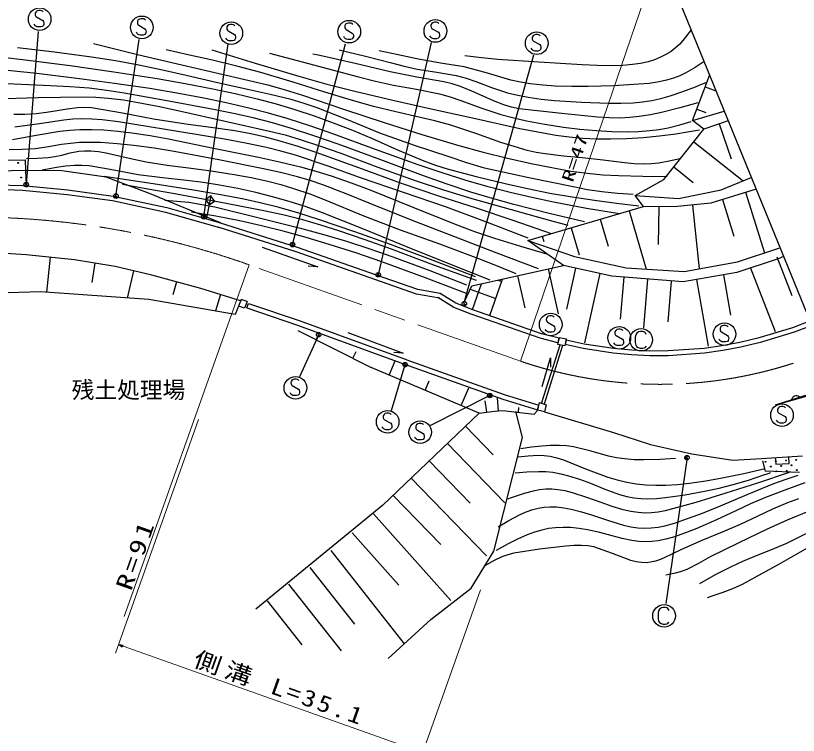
# Model space of a CAD drawing. Units: millimetres, scale not verified. Extents: x 40000 to 680000, y 20000 to 380000.
# Drawn here: x 380077 to 466125, y 240322 to 319484 of the extents above; entities that cross this region are included whole.
import ezdxf
from ezdxf.enums import TextEntityAlignment as Align

# ---------------------------------------------------------------- set-up
doc = ezdxf.new("R2010")
doc.units = ezdxf.units.MM
doc.header["$LTSCALE"] = 1000
doc.linetypes.add('CHAIN', pattern=[18.5, 12, -1.5, 3.5, -1.5])
for name, color, linetype, lineweight in [('M-BGD', 7, 'Continuous', 25), ('M-BGD-HTXT', 7, 'Continuous', 13), ('M-BMK', 2, 'CHAIN', 13), ('M-STR-STRC', 7, 'Continuous', 25)]:
    doc.layers.add(name, color=color, linetype=linetype, lineweight=lineweight)
doc.styles.add('ＭＳ ゴシック', font='')
doc.styles.get('ＭＳ ゴシック').set_extended_font_data('MS Gothic')

# ---------------------------------------------------------------- blocks, each defined once
blk = doc.blocks.new('BUHIN2')
at = {"color": 7, "linetype": 'Continuous', "lineweight": 25}
blk.add_lwpolyline([(-368, 721), (-497, 715), (-609, 663), (-715, 575), (-799, 453), (-883, 224), (-915, 29), (-854, -206), (-731, -378), (-513, -511), (62, -722), (326, -765), (504, -731), (690, -606), (814, -411), (896, -188), (941, -12), (920, 96), (874, 206), (805, 271)], dxfattribs=at)
blk.add_circle((0, 0), 1244, dxfattribs=at)
blk = doc.blocks.new('BUHIN3')
at = {"color": 7, "linetype": 'Continuous', "lineweight": 25}
blk.add_lwpolyline([(-624, 641), (-718, 602), (-791, 529), (-860, 415), (-926, 233), (-941, 65), (-901, -96), (-799, -220), (-667, -275), (-576, -301), (-442, -297), (-347, -239), (257, 265), (388, 297), (552, 290), (689, 227), (785, 145), (861, 24), (847, -177), (748, -447), (688, -558), (594, -650), (471, -712), (306, -745)], dxfattribs=at)
blk.add_circle((0, 0), 1244, dxfattribs=at)
blk = doc.blocks.new('BUHIN110')
at = {"color": 7, "linetype": 'Continuous', "lineweight": 25}
blk.add_lwpolyline([(-98, 150), (-118, 146), (-135, 134), (-153, 114), (-173, 81), (-182, 49), (-180, 16), (-165, -12), (-141, -28), (-125, -37), (-98, -41), (-77, -34), (61, 42), (88, 43), (120, 36), (144, 18), (160, -2), (170, -28), (159, -67), (130, -116), (114, -136), (92, -150), (65, -158), (32, -158)], dxfattribs=at)
blk.add_circle((0, 0), 249, dxfattribs=at)
blk = doc.blocks.new('BUHIN19')
at = {"color": 7, "linetype": 'Continuous', "lineweight": 25}
blk.add_lwpolyline([(-45, 156), (-70, 159), (-94, 153), (-118, 140), (-140, 119), (-165, 78), (-178, 41), (-176, -8), (-158, -46), (-120, -81), (-16, -144), (35, -163), (71, -163), (112, -145), (144, -112), (169, -71), (184, -38), (184, -17), (179, 7), (168, 22)], dxfattribs=at)
blk.add_circle((0, 0), 249, dxfattribs=at)

msp = doc.modelspace()

# ---------------------------------------------------------------- linework, layer by layer
at = {"layer": 'M-BGD'}
for p, q in [((452651, 322093), (468508, 283126)), ((454503, 307939), (456346, 312914)), ((456346, 312914), (456381, 312925)), ((455885, 311671), (457071, 311231)), ((454503, 307939), (457983, 308990)), ((454964, 309183), (455949, 308818)), ((455742, 307009), (454503, 307939)), ((458414, 307931), (455742, 307009)), ((457420, 307588), (458752, 303727)), ((451325, 301452), (455742, 307009)), ((454638, 305620), (460048, 301320)), ((375611, 303546), (381123, 303643)), ((381123, 303643), (381144, 302443)), ((381144, 302443), (375677, 302347)), ((381144, 302443), (381239, 300901)), ((385145, 302423), (381144, 302443)), ((390046, 301706), (385145, 302423)), ((452429, 302841), (454572, 301138)), ((394806, 299922), (390046, 301706)), ((448196, 299694), (451325, 301452)), ((457646, 300338), (460953, 301690)), ((375759, 300477), (380813, 300292)), ((375764, 300977), (380846, 300791)), ((380846, 300791), (385805, 300321)), ((385805, 300321), (390806, 299645)), ((452961, 299386), (457646, 300338)), ((461473, 300414), (456507, 298860)), ((380813, 300292), (385758, 299823)), ((385738, 299826), (390719, 299152)), ((390806, 299645), (396700, 298366)), ((402615, 296677), (394806, 299922)), ((449097, 298489), (448196, 299694)), ((448196, 299694), (452961, 299386)), ((460325, 300054), (462407, 293397)), ((390719, 299152), (396594, 297878)), ((456507, 298860), (452460, 298441)), ((454484, 298651), (455208, 291649)), ((457780, 299258), (459037, 295239)), ((396562, 297886), (402478, 296196)), ((396700, 298366), (402615, 296677)), ((436380, 294751), (449097, 298489)), ((447508, 298022), (449392, 291610)), ((452460, 298441), (449097, 298489)), ((450779, 298465), (450720, 294305)), ((444329, 297087), (445202, 294115)), ((410907, 293498), (402338, 296211)), ((411071, 293992), (402495, 296707)), ((441149, 296153), (442023, 293181)), ((437970, 295218), (438145, 294624)), ((440296, 292000), (436380, 294751)), ((436380, 294751), (441501, 293010)), ((407171, 294011), (413286, 291855)), ((420313, 290204), (410907, 293498)), ((420485, 290695), (411071, 293992)), ((459452, 292419), (464100, 293958)), ((381222, 293186), (378420, 293373)), ((386555, 292622), (381222, 293186)), ((383889, 292904), (383483, 289068)), ((391017, 291903), (386555, 292622)), ((441501, 293010), (447184, 291744)), ((463905, 292739), (459368, 291231)), ((463759, 292943), (465416, 288693)), ((464489, 293002), (463905, 292739)), ((388786, 292262), (388443, 290139)), ((395066, 290943), (391017, 291903)), ((413286, 291855), (412248, 291916)), ((430233, 289764), (440296, 292000)), ((445620, 290824), (440296, 292000)), ((441627, 291706), (440629, 287185)), ((447184, 291744), (453584, 291355)), ((453584, 291355), (459452, 292419)), ((460831, 291802), (463586, 284736)), ((393041, 291423), (392330, 288423)), ((400441, 289478), (395066, 290943)), ((435264, 290882), (436046, 287363)), ((438619, 291627), (439720, 286670)), ((444289, 291118), (442610, 283511)), ((459368, 291231), (453450, 290189)), ((457888, 290970), (458667, 286550)), ((397753, 290211), (397366, 288789)), ((424162, 288851), (420313, 290204)), ((424295, 289356), (420485, 290695)), ((430305, 287152), (431293, 290000)), ((432209, 286486), (433586, 290509)), ((433126, 290407), (433455, 290287)), ((453450, 290189), (445620, 290824)), ((446925, 290718), (446551, 286108)), ((449535, 290507), (449101, 285155)), ((452145, 290295), (451782, 285816)), ((454930, 290449), (456219, 283131)), ((404784, 288115), (400441, 289478)), ((426759, 288919), (424295, 289356)), ((429408, 288043), (430233, 289764)), ((430056, 289395), (432856, 288377)), ((382813, 289117), (375091, 288841)), ((394720, 288249), (382813, 289117)), ((402612, 288797), (402048, 286999)), ((426668, 288406), (424162, 288851)), ((428245, 287391), (426486, 288476)), ((428477, 287859), (426759, 288919)), ((404216, 286629), (394720, 288249)), ((404579, 287520), (404216, 286629)), ((404873, 288246), (404579, 287520)), ((405240, 287325), (404579, 287520)), ((405534, 288052), (404873, 288246)), ((405534, 288052), (405240, 287325)), ((405509, 287335), (405676, 287827)), ((405676, 287827), (411233, 285943)), ((430350, 287136), (428477, 287859)), ((405509, 287335), (411060, 285452)), ((430162, 286651), (428245, 287391)), ((437741, 283999), (430162, 286651)), ((437893, 284497), (430350, 287136)), ((411233, 285943), (422995, 281649)), ((467337, 285862), (465495, 285164)), ((411060, 285452), (422817, 281161)), ((411095, 284863), (419152, 280793)), ((465495, 285164), (461660, 283997)), ((467521, 285376), (465664, 284671)), ((413109, 283846), (413475, 284571)), ((416613, 284620), (422681, 282363)), ((439685, 283491), (437741, 283999)), ((439816, 283994), (437893, 284497)), ((439683, 283313), (439838, 284081)), ((439816, 283994), (439685, 283491)), ((439838, 284081), (440611, 283925)), ((461660, 283997), (459696, 283533)), ((465664, 284671), (461811, 283500)), ((437899, 276841), (439926, 283280)), ((440212, 283190), (438185, 276751)), ((440455, 283156), (439683, 283313)), ((440611, 283925), (440455, 283156)), ((440603, 283806), (440491, 283299)), ((442485, 282855), (440491, 283299)), ((442581, 283367), (440603, 283806)), ((445811, 282866), (442581, 283367)), ((457731, 283182), (455769, 282888)), ((459696, 283533), (457731, 283182)), ((461780, 283491), (459801, 283023)), ((417138, 281811), (417502, 282532)), ((422681, 282363), (421643, 282442)), ((445749, 282349), (442485, 282855)), ((447768, 282177), (445749, 282349)), ((447812, 282695), (445811, 282866)), ((449801, 282588), (447812, 282695)), ((451796, 282599), (449801, 282588)), ((455769, 282888), (451796, 282599)), ((455826, 282370), (451816, 282079)), ((457808, 282667), (455826, 282370)), ((459801, 283023), (457822, 282670)), ((421131, 279952), (421803, 281531)), ((422991, 281651), (433788, 277810)), ((437954, 278709), (438865, 281853)), ((438865, 281853), (438863, 280813)), ((449788, 282068), (447784, 282176)), ((451816, 282079), (449788, 282068)), ((431024, 275743), (419152, 280793)), ((422817, 281161), (433625, 277316)), ((425088, 278268), (425542, 279334)), ((429046, 276585), (429884, 278555)), ((468532, 278234), (463593, 276655)), ((468666, 278053), (463593, 276655)), ((431868, 275861), (431694, 277103)), ((433166, 276015), (433051, 277442)), ((433625, 277316), (437457, 276141)), ((433788, 277810), (437609, 276639)), ((435343, 275847), (435405, 276368)), ((437457, 276141), (437609, 276639)), ((437467, 276102), (437669, 276926)), ((437669, 276926), (438416, 276666)), ((438416, 276666), (438223, 275893)), ((431024, 275743), (420458, 265640)), ((431024, 275743), (432711, 275979)), ((432711, 275979), (433621, 276052)), ((433621, 276052), (437066, 275642)), ((435809, 273097), (435053, 275961)), ((437066, 275642), (437467, 276102)), ((438223, 275893), (437467, 276102)), ((438223, 275893), (445793, 273628)), ((429499, 274363), (432583, 271180)), ((432647, 260593), (435809, 273097)), ((445793, 273628), (449872, 272300)), ((427521, 272446), (433854, 265909)), ((449872, 272300), (454425, 271288)), ((454425, 271288), (458939, 270577)), ((462085, 270783), (466578, 271075)), ((425542, 270530), (430058, 265868)), ((458939, 270577), (462085, 270783)), ((462167, 270530), (462478, 269383)), ((466260, 269245), (462478, 269383)), ((423564, 268613), (431838, 260072)), ((421585, 266696), (426807, 261306)), ((420458, 265640), (406499, 254194)), ((419421, 264693), (427906, 255156)), ((417072, 262604), (422192, 256848)), ((414732, 260640), (422805, 250402)), ((430149, 256529), (432647, 260593)), ((412401, 258802), (417336, 252543)), ((410070, 256963), (415873, 249604)), ((425718, 253080), (430149, 256529)), ((407739, 255125), (411551, 250290)), ((421026, 248786), (425718, 253080))]:
    msp.add_line(p, q, dxfattribs=at)
for points in [[(454355, 317906), (453734, 317105), (453080, 316358), (452620, 315927), (452127, 315548), (451571, 315199), (450983, 314902), (450311, 314635), (449600, 314417), (448762, 314229), (447895, 314098), (446815, 314002), (445698, 313965), (444024, 313992), (442346, 314080), (437613, 314352), (433096, 314670), (431286, 314862), (429458, 315073)], [(447978, 299806), (446251, 299919), (444533, 300092), (442955, 300336), (441384, 300640), (436493, 301661), (431615, 302724), (429671, 303304), (427744, 303942), (423920, 305215), (420112, 306547), (416680, 307983), (413232, 309360), (411803, 309830), (410355, 310244), (408056, 310809), (405737, 311318), (402273, 312080), (398821, 312901), (396233, 313499), (393632, 314039), (391037, 314504), (388421, 314912), (384357, 315455), (380276, 315942)], [(388626, 316406), (393468, 315216), (398331, 314057), (403074, 312987), (407811, 311857), (409707, 311334), (411597, 310750), (416135, 309189), (420686, 307687), (424726, 306408), (428784, 305187), (431466, 304468), (434166, 303807), (436762, 303221), (439379, 302693), (441132, 302394), (442902, 302155), (444620, 301991), (446345, 301887), (449024, 301811), (451718, 301789)], [(376171, 315228), (381124, 314638), (386082, 313988), (390863, 313305), (395634, 312563), (398707, 312031), (401770, 311440), (404203, 310914), (406632, 310327), (408706, 309767), (410763, 309149), (412883, 308457), (414983, 307708), (417101, 306888), (419207, 306008), (422075, 304724), (424960, 303498), (426224, 303037), (427518, 302630), (430700, 301796), (433908, 301019), (436342, 300464), (438796, 299967), (441246, 299547), (443717, 299185), (446147, 298868), (448579, 298569)], [(453088, 303743), (451938, 303467), (450774, 303250), (449967, 303168), (449156, 303145), (448083, 303189), (446996, 303294), (444683, 303601), (442367, 303848), (440320, 304029), (438295, 304268), (437308, 304435), (436320, 304664), (434873, 305075), (433430, 305547), (430681, 306525), (427904, 307448), (426157, 307918), (424384, 308333), (421885, 308889), (419402, 309504), (416740, 310261), (414083, 311078), (410573, 312183), (407046, 313230), (404388, 313933), (401715, 314577), (399178, 315152), (396627, 315711)], [(401655, 315727), (406424, 314248), (411217, 312820), (414287, 311964), (417382, 311163), (421551, 310173), (425747, 309239), (430626, 308171), (435518, 307085), (437480, 306690), (439449, 306355), (440933, 306158), (442424, 306021), (443971, 305948), (445521, 305934), (447281, 305984), (449047, 306093), (450856, 306265), (452668, 306499), (453951, 306696), (455243, 306908)], [(407992, 315363), (412806, 314063), (417636, 312782), (419628, 312273), (421634, 311823), (424156, 311388), (426659, 310894), (427847, 310559), (429020, 310166), (431217, 309356), (433432, 308602), (434829, 308229), (436242, 307914), (438269, 307540), (440316, 307224), (442120, 307003), (443942, 306840), (445611, 306748), (447297, 306716), (448542, 306744), (449780, 306833), (450811, 306963), (451831, 307153), (453091, 307465), (454353, 307825)], [(455065, 309906), (453079, 309337), (451079, 308827), (449856, 308572), (448621, 308376), (447588, 308269), (446552, 308223), (445315, 308241), (444062, 308320), (439743, 308749), (435436, 309238), (434596, 309427), (433760, 309677), (432608, 310126), (431463, 310637), (430237, 311190), (428992, 311685), (428080, 311970), (427141, 312198), (424191, 312720), (421253, 313300), (417395, 314223), (413528, 315085), (413137, 315167), (412746, 315248)], [(415646, 315712), (418522, 315033), (421385, 314295), (422786, 313922), (424209, 313606), (426366, 313282), (428515, 312897), (429599, 312593), (430668, 312229), (432398, 311590), (434154, 311005), (435272, 310730), (436415, 310512), (437846, 310309), (439302, 310164), (442292, 309975), (445291, 309846), (446627, 309840), (447953, 309893), (448980, 309989), (450007, 310146), (451021, 310370), (452034, 310655), (453426, 311127), (454816, 311662), (455397, 311897), (455986, 312137)], [(455766, 314437), (454770, 313784), (453742, 313182), (453082, 312863), (452401, 312599), (451622, 312370), (450814, 312196), (449719, 312035), (448597, 311932), (445790, 311778), (443018, 311686), (441214, 311684), (439396, 311743), (438024, 311834), (436653, 311984), (435579, 312158), (434517, 312390), (431956, 313147), (429383, 313844), (426779, 314251), (424182, 314718), (422119, 315162), (420053, 315596)], [(446462, 297680), (442835, 298289), (439219, 298958), (436822, 299465), (434428, 300032), (432009, 300668), (429597, 301365), (426966, 302195), (424344, 303085), (419649, 304778), (414953, 306494), (412516, 307334), (410052, 308121), (407885, 308750), (405701, 309321), (403238, 309899), (400761, 310418), (397797, 310971), (394822, 311465), (390957, 312038), (387090, 312550), (382405, 313105), (377705, 313600)], [(442630, 296821), (438742, 297734), (434862, 298707), (432483, 299362), (430122, 300074), (427516, 300939), (424918, 301865), (420241, 303614), (415545, 305347), (412983, 306235), (410404, 307065), (408305, 307682), (406182, 308244), (404022, 308739), (401837, 309178), (396925, 310074), (392002, 310969), (390088, 311265), (388157, 311503), (386036, 311668), (383909, 311773), (380689, 311894), (377471, 312074)], [(377655, 310334), (382560, 310484), (387455, 310572), (388877, 310519), (390295, 310406), (391926, 310206), (393551, 309945), (395889, 309490), (398222, 308974), (403111, 307869), (407997, 306795), (409689, 306365), (411366, 305878), (413594, 305146), (415815, 304353), (419901, 302826), (424005, 301355), (426987, 300379), (429987, 299460), (434559, 298146), (439149, 296891), (439960, 296672), (440780, 296450)], [(438969, 295482), (434879, 296927), (430760, 298318), (426618, 299645), (422487, 301031), (417802, 302740), (413099, 304448), (411140, 305098), (409165, 305690), (407561, 306112), (405944, 306476), (404156, 306797), (402355, 307060), (398780, 307548), (395222, 308094), (391822, 308743), (388409, 309331), (387638, 309368), (386867, 309345), (385750, 309215), (384623, 309022), (383475, 308827), (382323, 308692), (381098, 308622), (379870, 308613)], [(436436, 294993), (431943, 296730), (427430, 298409), (422723, 300049), (417994, 301662), (414420, 302928), (410828, 304136), (409241, 304584), (407639, 304973), (405341, 305464), (403034, 305896), (398119, 306707), (393164, 307507), (391382, 307795), (389600, 308022), (388466, 308110), (387334, 308138), (386352, 308102), (385373, 308005), (382684, 307583), (379986, 307222)], [(379729, 305872), (382321, 306352), (384922, 306771), (386018, 306892), (387125, 306954), (388442, 306965), (389770, 306916), (391308, 306793), (392847, 306609), (394864, 306295), (396890, 305918), (401839, 304897), (406766, 303920), (409081, 303418), (411377, 302860), (413076, 302391), (414769, 301862), (416946, 301098), (419113, 300274), (423740, 298401), (428384, 296546), (430530, 295753), (432704, 295013), (435566, 294121), (438451, 293268)], [(437558, 291618), (432905, 293411), (428243, 295204), (423590, 297002), (418943, 298855), (416415, 299886), (413858, 300862), (412471, 301335), (411057, 301754), (409201, 302225), (407318, 302642), (402412, 303614), (397493, 304539), (395293, 304897), (393084, 305196), (391244, 305385), (389395, 305515), (388235, 305549), (387079, 305524), (386096, 305438), (385119, 305293), (383671, 305041), (382218, 304849), (380794, 304766), (379354, 304742)], [(381254, 303788), (382449, 303803), (383635, 303877), (384386, 303985), (385139, 304153), (386081, 304398), (387033, 304583), (387688, 304632), (388346, 304620), (389185, 304534), (390038, 304385), (392236, 303868), (394429, 303414), (396743, 303044), (399062, 302733), (401586, 302407), (404112, 302019), (405963, 301682), (407799, 301286), (409217, 300917), (410627, 300487), (412418, 299867), (414192, 299189), (418253, 297519), (422333, 295907), (426659, 294375), (430960, 292788), (433020, 291964), (435074, 291122)], [(432256, 290376), (427624, 292227), (422988, 294098), (418416, 295975), (413825, 297796), (412000, 298448), (410146, 299046), (408330, 299565), (406496, 300025), (404501, 300461), (402494, 300839), (400705, 301128), (398902, 301358), (396232, 301643), (393564, 301988), (390866, 302504), (388162, 302959), (387352, 303013), (386533, 303006), (385554, 302924), (384565, 302779), (383783, 302637), (382991, 302481)], [(430634, 290759), (425985, 292554), (421305, 294299), (417353, 295708), (413377, 297062), (411222, 297746), (409052, 298372), (407114, 298861), (405161, 299292), (402410, 299820), (399640, 300290), (394735, 301047), (389811, 301777)], [(430747, 290334), (426067, 292052), (421379, 293791), (418512, 294838), (415618, 295830), (413645, 296448), (411655, 297008), (409434, 297558), (407188, 298052), (402285, 299004), (397366, 299904), (394602, 300403), (391828, 300901)], [(401547, 299660), (400981, 299274), (401355, 298679), (401926, 299090), (401547, 299660), (401068, 297207)], [(429686, 289839), (425641, 291408), (421571, 292923), (419041, 293804), (416495, 294627), (414092, 295334), (411672, 295983), (406833, 297204), (401972, 298407), (400562, 298690), (399134, 298915), (397805, 299057), (396460, 299156)], [(429635, 288931), (425007, 290687), (420349, 292391), (417458, 293388), (414548, 294329), (412028, 295082), (409491, 295778), (407123, 296367), (404733, 296900), (402083, 297416), (399424, 297885)], [(465409, 277143), (465417, 277265), (465449, 277375), (465510, 277507), (465600, 277594), (465704, 277659), (465853, 277701), (465976, 277699), (466098, 277671), (466221, 277591), (466305, 277513), (466373, 277413)], [(452619, 270780), (450882, 270666), (449142, 270613), (448083, 270636), (447031, 270719), (446145, 270848), (445266, 271035), (443330, 271578), (441391, 272060), (440628, 272169), (439849, 272219), (438885, 272210), (437916, 272140), (436771, 272005), (435623, 271841)], [(435338, 270944), (436425, 271063), (437512, 271122), (438171, 271100), (438832, 271017), (439569, 270853), (440308, 270627), (442724, 269641), (445172, 268707), (446218, 268410), (447274, 268173), (448308, 268001), (449359, 267888), (450445, 267837), (451544, 267845), (452853, 267922), (454171, 268061), (455967, 268323), (457750, 268643), (460118, 269134), (462486, 269666)], [(463583, 270880), (463632, 270132), (465129, 270229), (465080, 270977)], [(434975, 269183), (436270, 269302), (437567, 269360), (438358, 269338), (439144, 269257), (440010, 269098), (440869, 268878), (442065, 268492), (443260, 268043), (444864, 267403), (446472, 266826), (447257, 266609), (448051, 266451), (448796, 266364), (449550, 266337), (450531, 266375), (451516, 266473), (453682, 266795), (455825, 267174), (457404, 267506), (458966, 267896), (460655, 268401), (462341, 268968), (462710, 269096), (463088, 269228)], [(433138, 263249), (434293, 263938), (435469, 264568), (436188, 264891), (436917, 265153), (437536, 265315), (438166, 265417), (438835, 265459), (439522, 265442), (440336, 265354), (441165, 265203), (442275, 264924), (443379, 264585), (445149, 263982), (446905, 263447), (447694, 263271), (448495, 263154), (449213, 263114), (449946, 263134), (450701, 263226), (451465, 263380), (452510, 263670), (453554, 264023), (455580, 264779), (457569, 265584), (460491, 266830), (463445, 268023), (464771, 268497), (466113, 268957)], [(465111, 269226), (461635, 268054), (458155, 266945), (454857, 265951), (451494, 265000), (450728, 264861), (449963, 264782), (449240, 264772), (448520, 264822), (447694, 264948), (446870, 265135), (445660, 265494), (444440, 265920), (442877, 266490), (441297, 267002), (440497, 267201), (439687, 267341), (439024, 267398), (438363, 267394), (437664, 267321), (436956, 267186), (435969, 266918), (434983, 266587), (434568, 266437), (434152, 266284)], [(466839, 268081), (464641, 267300), (462497, 266475), (460861, 265783), (459244, 265034), (457119, 264035), (454957, 263084), (453703, 262581), (452412, 262129), (451573, 261895), (450730, 261722), (450022, 261634), (449306, 261607), (448574, 261641), (447836, 261736), (446750, 261963), (445651, 262254), (444309, 262625), (442947, 262939), (442022, 263086), (441094, 263172), (440260, 263193), (439423, 263153), (438666, 263058), (437923, 262904), (437109, 262668), (436310, 262372), (435258, 261904), (434211, 261371), (433558, 261017), (432905, 260656)], [(466140, 266348), (464941, 265902), (463283, 265201), (461656, 264448), (459720, 263527), (457747, 262655), (455520, 261753), (453280, 260780), (452140, 260198), (450987, 259677), (450427, 259489), (449865, 259363), (449386, 259316), (448897, 259329), (448312, 259416), (447724, 259564), (445696, 260333), (443630, 261050), (442971, 261161), (442299, 261214), (441425, 261209), (440546, 261143), (437685, 260789), (434851, 260378), (434184, 260196), (433527, 259954), (432685, 259546), (431853, 259075), (431766, 259024), (431678, 258973)], [(475938, 263362), (474920, 264097), (473891, 264766), (473259, 265112), (472616, 265395), (472079, 265570), (471532, 265686), (470964, 265739), (470387, 265731), (469705, 265655), (469016, 265517), (468116, 265262), (467217, 264943), (464912, 263979), (462710, 262993), (459576, 261505), (456428, 259943), (455164, 259235), (453869, 258579), (453249, 258338), (452611, 258154), (452086, 258039), (451546, 257937)], [(455309, 257036), (457027, 257999), (458771, 258907), (460040, 259489), (461345, 260022), (463115, 260714), (464859, 261460), (466692, 262390), (468562, 263271), (469271, 263525), (470015, 263727), (470620, 263835), (471239, 263884), (471740, 263868), (472227, 263792), (472686, 263655), (473127, 263459), (473775, 263078), (474413, 262632), (474497, 262571), (474580, 262510)], [(473031, 261522), (472155, 261815), (471284, 262044), (470770, 262123), (470251, 262141), (469776, 262092), (469306, 261982), (468722, 261773), (468135, 261498), (464020, 259157), (459949, 256909), (458898, 256447), (457814, 256037), (456954, 255740), (456089, 255454)]]:
    msp.add_lwpolyline(points, dxfattribs=at)
for centre in [(380363, 303284), (380682, 301685), (462510, 270410), (463639, 270483), (464768, 270556), (465897, 270629), (463111, 269882), (464240, 269955), (464842, 269427), (465369, 270028), (465971, 269500)]:
    msp.add_circle(centre, 49.8, dxfattribs=at)
msp.add_arc((463713, 269354), 49.8, 293.89766, 239.34613, dxfattribs=at)
at = {"layer": 'M-BGD-HTXT'}
for p, q in [((450905, 326383), (435584, 281473)), ((392008, 253393), (405754, 292074)), ((400182, 275073), (391041, 249368)), ((424475, 237477), (431177, 256322)), ((391376, 250310), (424810, 238419))]:
    msp.add_line(p, q, dxfattribs=at)
for points in [[(391376, 250310), (391805, 250025), (391889, 250260)], [(391472, 250276), (391847, 250235), (391788, 250071)], [(391519, 250259), (391823, 250224), (391777, 250094)], [(391568, 250242), (391799, 250213), (391765, 250118)], [(391615, 250225), (391775, 250201), (391754, 250142)]]:
    msp.add_lwpolyline(points, close=True, dxfattribs=at)
for points in [[(391424, 250293), (391871, 250247), (391799, 250047), (391425, 250292)], [(391747, 250178), (391663, 250208), (391751, 250190), (391742, 250166), (391663, 250208)]]:
    msp.add_lwpolyline(points, dxfattribs=at)
at = {"layer": 'M-BMK'}
msp.add_line((435584, 281473), (405754, 292074), dxfattribs=at)
for centre, radius, start, end in [((375276, 206330), 91000, 70.43176, 91.20599), ((450905, 326383), 47452, 251.16333, 291.23767)]:
    msp.add_arc(centre, radius, start, end, dxfattribs=at)
at = {"layer": 'M-STR-STRC'}
for p, q in [((382566, 317746), (381239, 300901)), ((391106, 299638), (393658, 316847)), ((403386, 316369), (400744, 297347)), ((410513, 294301), (416355, 316369)), ((425744, 316528), (419938, 290975)), ((429408, 288043), (437042, 315175)), ((413392, 284400), (411272, 279745)), ((421413, 276051), (422891, 281099)), ((432211, 277697), (425607, 274361)), ((453887, 270871), (451562, 254822))]:
    msp.add_line(p, q, dxfattribs=at)

# ---------------------------------------------------------------- block references
at = {"layer": 'M-BGD', "rotation": 290.11846}
for name, p in [('BUHIN110', (381239, 300901)), ('BUHIN110', (391106, 299638)), ('BUHIN110', (400744, 297347)), ('BUHIN110', (410513, 294301)), ('BUHIN110', (419938, 290975)), ('BUHIN110', (429397, 287808)), ('BUHIN110', (413392, 284400)), ('BUHIN110', (422891, 281099)), ('BUHIN110', (432211, 277697)), ('BUHIN19', (453887, 270871))]:
    msp.add_blockref(name, p, dxfattribs=at)
at = {"layer": 'M-STR-STRC', "rotation": 290.11846}
for name, p in [('BUHIN3', (382716, 319095)), ('BUHIN3', (393957, 318196)), ('BUHIN3', (416753, 317722)), ('BUHIN3', (426221, 317801)), ('BUHIN3', (403784, 317562)), ('BUHIN3', (437360, 316448)), ('BUHIN3', (438901, 285521)), ('BUHIN3', (458008, 284451)), ('BUHIN3', (446442, 284043)), ('BUHIN2', (448853, 283821)), ('BUHIN3', (410834, 278555)), ('BUHIN3', (464326, 275534)), ('BUHIN3', (420975, 274800)), ('BUHIN3', (424543, 273673)), ('BUHIN2', (451362, 253469))]:
    msp.add_blockref(name, p, dxfattribs=at)

# ---------------------------------------------------------------- texts
at = {"layer": 'M-BGD-HTXT', "style": 'ＭＳ ゴシック', "width": 1.5}
msp.add_text('R=47', height=1320, rotation=71.3, dxfattribs=at).set_placement((441692, 300927), align=Align.BOTTOM_LEFT)
at = {"layer": 'M-BGD-HTXT', "style": 'ＭＳ ゴシック'}
msp.add_text('残土処理場', height=1833, dxfattribs=at).set_placement((386228, 276853), align=Align.BOTTOM_LEFT)
at = {"layer": 'M-BGD-HTXT', "char_height": 1833, "attachment_point": 7, "style": 'ＭＳ ゴシック'}
for s, insert, rotation in [('\\T1.2;\\W1.35;R=91', (392788, 256102), 70.5), ('\\T1.2;\\W1.2;側溝\\~L=35.1', (399408, 247790), 340.5)]:
    msp.add_mtext(s, dxfattribs=dict(at, insert=insert, rotation=rotation))

doc.saveas('drawing.dxf')
